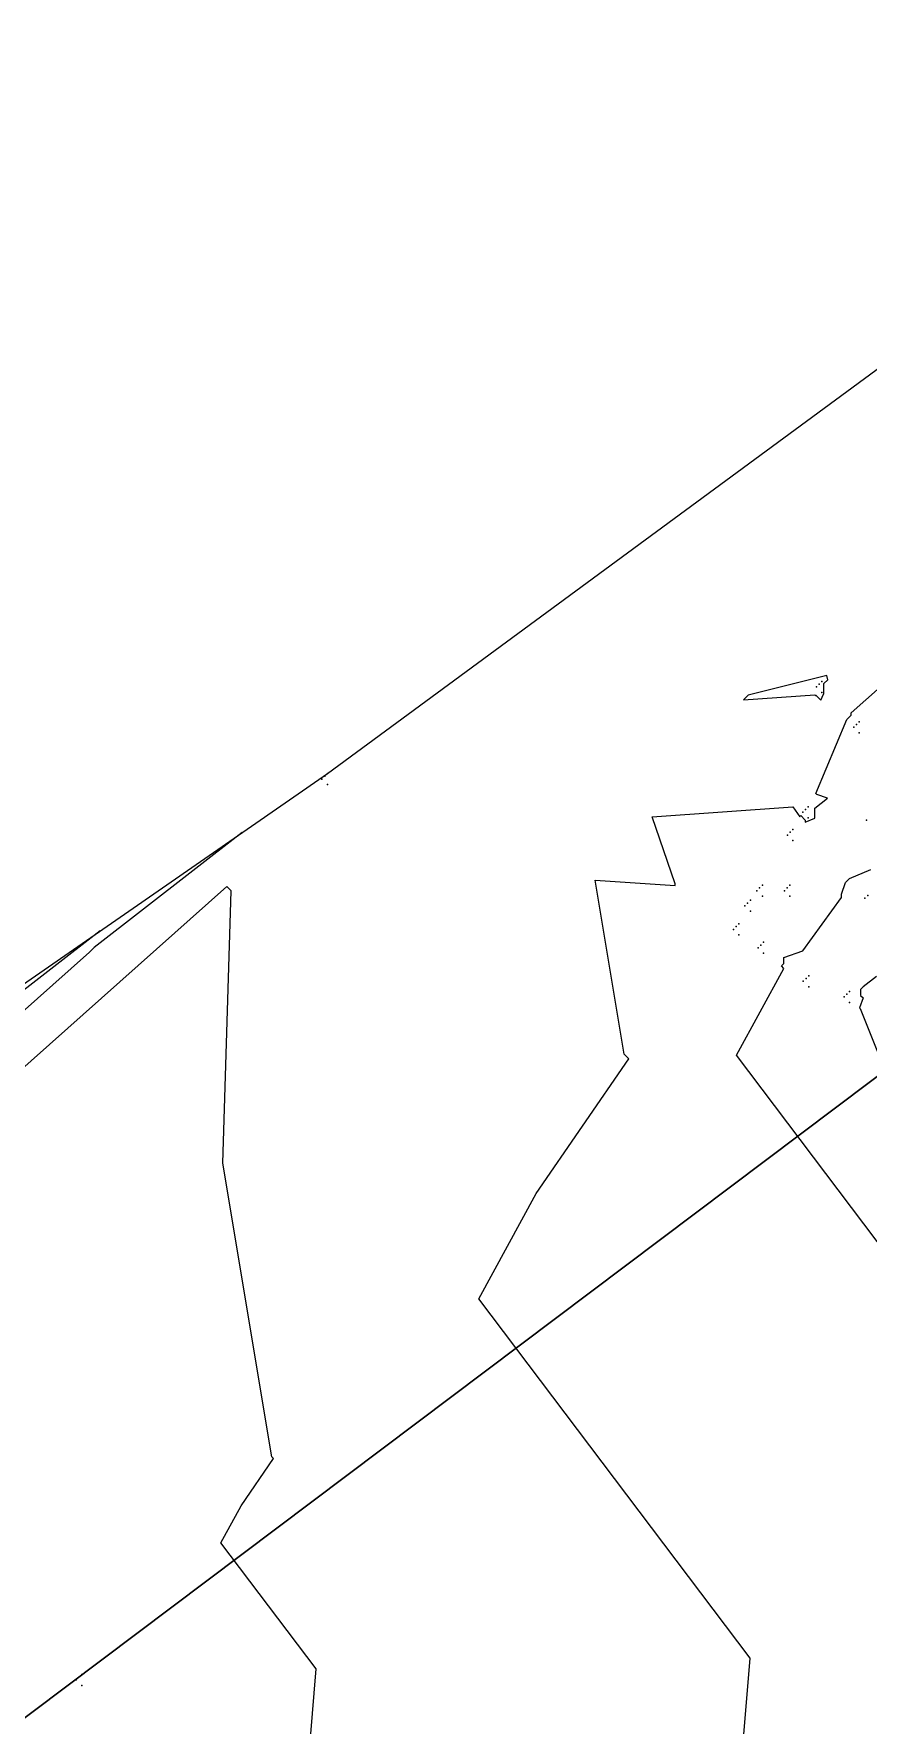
# Model space of a CAD drawing. Header units: metres. Extents: x 419582 to 423558, y 4805372 to 4807539.
# Drawn here: x 422438.9 to 422469.3, y 4806979.4 to 4807041.1 of the extents above; entities that cross this region are included whole.
import ezdxf

# ---------------------------------------------------------------- set-up
doc = ezdxf.new("R2010")
doc.units = ezdxf.units.M
for name, color, linetype in [('C-TINN', 4, 'Continuous'), ('C-TINN-BNDY', 110, 'Continuous'), ('C-TOPO-MAJR', 9, 'Continuous'), ('C-TOPO-MINR', 8, 'Continuous')]:
    doc.layers.add(name, color=color, linetype=linetype)

msp = doc.modelspace()

# ---------------------------------------------------------------- linework, layer by layer
at = {"color": 31, "lineweight": 30, "true_color": 0xffbd7a, "elevation": 1718.013}
msp.add_lwpolyline([(423449.834, 4807399.592), (423130.593, 4807500.114), (421950.92, 4806612.998), (421795.045, 4806430.988), (421305.015, 4806147.038), (421305.015, 4806147.038), (420630.083, 4805770.97), (419765.157, 4805549.54), (419617.356, 4805580.088)], dxfattribs=at)
at = {"layer": 'C-TINN', "color": 4, "linetype": 'Continuous', "lineweight": -3}
for p in [(422467.4, 4807017.26, 1743.93), (422467.5, 4807017.36, 1743.93), (422467.6, 4807017.46, 1743.93), (422467.6, 4807017.06, 1743.93), (422468.76, 4807015.79, 1745.3), (422468.86, 4807015.89, 1745.3), (422468.96, 4807015.99, 1745.3), (422468.96, 4807015.59, 1745.3), (422449.37, 4807013.9, 1744.4), (422449.47, 4807014, 1744.4), (422449.57, 4807014.1, 1744.4), (422449.57, 4807013.7, 1744.4), (422466.9, 4807012.69, 1744.94), (422467, 4807012.79, 1744.94), (422467.1, 4807012.89, 1744.94), (422466.54, 4807012.06, 1745.25), (422467.1, 4807012.49, 1744.94), (422469.22, 4807012.4, 1745.47), (422466.34, 4807011.86, 1745.25), (422466.44, 4807011.96, 1745.25), (422466.54, 4807011.66, 1745.25), (422465.23, 4807009.83, 1745.31), (422465.33, 4807009.93, 1745.31), (422465.43, 4807010.03, 1745.31), (422465.43, 4807009.63, 1745.31), (422466.23, 4807009.83, 1745.39), (422466.33, 4807009.93, 1745.39), (422466.43, 4807010.03, 1745.39), (422466.43, 4807009.63, 1745.39), (422469.17, 4807009.56, 1746.28), (422469.27, 4807009.66, 1746.28), (422464.79, 4807009.28, 1745.12), (422464.89, 4807009.38, 1745.12), (422464.99, 4807009.48, 1745.12), (422464.99, 4807009.08, 1745.12), (422464.37, 4807008.42, 1745.31), (422464.47, 4807008.52, 1745.31), (422464.57, 4807008.62, 1745.31), (422464.57, 4807008.22, 1745.31), (422465.27, 4807007.75, 1745.77), (422465.37, 4807007.85, 1745.77), (422465.47, 4807007.95, 1745.77), (422465.47, 4807007.55, 1745.77), (422466.92, 4807006.53, 1746.28), (422467.02, 4807006.63, 1746.28), (422467.12, 4807006.73, 1746.28), (422467.12, 4807006.33, 1746.28), (422468.41, 4807005.96, 1746.86), (422468.51, 4807006.06, 1746.86), (422468.61, 4807006.16, 1746.86), (422468.61, 4807005.76, 1746.86), (422440.51, 4806981.16, 1743.46), (422440.61, 4806981.26, 1743.46), (422440.41, 4806981.06, 1743.46), (422440.61, 4806980.86, 1743.46)]:
    msp.add_point(p, dxfattribs=at)
at = {"layer": 'C-TINN-BNDY', "color": 110, "linetype": 'Continuous', "lineweight": -3, "flags": 128}
msp.add_lwpolyline([(421193.45, 4806114.76), (421316.74, 4806181.07), (421324.23, 4806185.31), (421416.34, 4806233.29), (421455.96, 4806255.55), (421534.88, 4806300.35), (421936.98, 4806642.67), (421937.08, 4806642.77), (421937.18, 4806642.87), (421963.15, 4806666.69), (422251.15, 4806867.33), (422367.39, 4806957.21), (422449.57, 4807014.1), (422473.63, 4807031.8), (422600.66, 4807130.15), (422687.35, 4807196.06), (422733.46, 4807229.97)], dxfattribs=at)
at = {"layer": 'C-TOPO-MAJR', "color": 9, "linetype": 'Continuous', "lineweight": -3, "elevation": 1745, "flags": 128}
for points in [[(422464.344, 4806974.097), (422464.978, 4806981.852), (422455.087, 4806994.951), (422457.183, 4806998.787), (422460.555, 4807003.702), (422460.389, 4807003.869), (422459.328, 4807010.219), (422462.253, 4807010.017), (422462.253, 4807010.083), (422461.408, 4807012.519), (422466.541, 4807012.883), (422466.792, 4807012.529), (422466.811, 4807012.549), (422466.83, 4807012.568), (422466.992, 4807012.407), (422466.992, 4807012.329), (422467.34, 4807012.48), (422467.34, 4807012.835), (422467.799, 4807013.208), (422467.41, 4807013.34), (422467.377, 4807013.373), (422468.506, 4807016.068), (422468.584, 4807016.146), (422468.662, 4807016.224), (422468.662, 4807016.312), (422470.16, 4807017.644)], [(422446.465, 4807011.951), (422441.064, 4807007.757), (422440.982, 4807007.676), (422440.901, 4807007.594), (422416.467, 4806985.834)]]:
    msp.add_lwpolyline(points, dxfattribs=at)
at = {"layer": 'C-TOPO-MINR', "color": 8, "linetype": 'Continuous', "lineweight": -3, "elevation": 1744, "flags": 128}
msp.add_lwpolyline([(422464.83, 4807016.874), (422464.744, 4807016.789), (422467.344, 4807016.974), (422467.365, 4807016.943), (422467.372, 4807016.95), (422467.379, 4807016.957), (422467.565, 4807016.771), (422467.659, 4807016.995), (422467.664, 4807017), (422467.669, 4807017.005), (422467.669, 4807017.385), (422467.819, 4807017.518), (422467.781, 4807017.678), (422464.915, 4807016.96), (422464.83, 4807016.874)], close=True, dxfattribs=at)
at = {"layer": 'C-TOPO-MINR', "color": 8, "linetype": 'Continuous', "lineweight": -3, "flags": 128}
for points, elevation in [([(422471.003, 4806995.213), (422464.488, 4807003.841), (422466.214, 4807007), (422466.124, 4807007.09), (422466.169, 4807007.135), (422466.214, 4807007.18), (422466.214, 4807007.4), (422466.903, 4807007.642), (422468.308, 4807009.582), (422468.308, 4807009.708), (422468.455, 4807010.131), (422468.528, 4807010.204), (422468.601, 4807010.277), (422469.387, 4807010.603)], 1746), ([(422435.671, 4806969.456), (422442.308, 4806969.879), (422442.308, 4806970.14), (422448.363, 4806972.891), (422448.42, 4806972.948), (422448.477, 4806973.004), (422448.477, 4806973.177), (422449.155, 4806981.468), (422445.686, 4806986.061), (422446.421, 4806987.406), (422447.604, 4806989.129), (422447.545, 4806989.188), (422445.757, 4806999.896), (422446.063, 4807009.82), (422446.063, 4807009.82), (422445.899, 4807009.984), (422421.256, 4806988.037)], 1744), ([(422441.29, 4807008.368), (422426.887, 4806997.186)], 1746), ([(422469.59, 4807006.699), (422469.102, 4807006.323), (422469.057, 4807006.277), (422469.012, 4807006.232), (422469.012, 4807006.013), (422469.102, 4807005.923), (422468.971, 4807005.559), (422468.99, 4807005.539), (422474.069, 4806992.825)], 1747)]:
    msp.add_lwpolyline(points, dxfattribs=dict(at, elevation=elevation))

doc.saveas('drawing.dxf')
